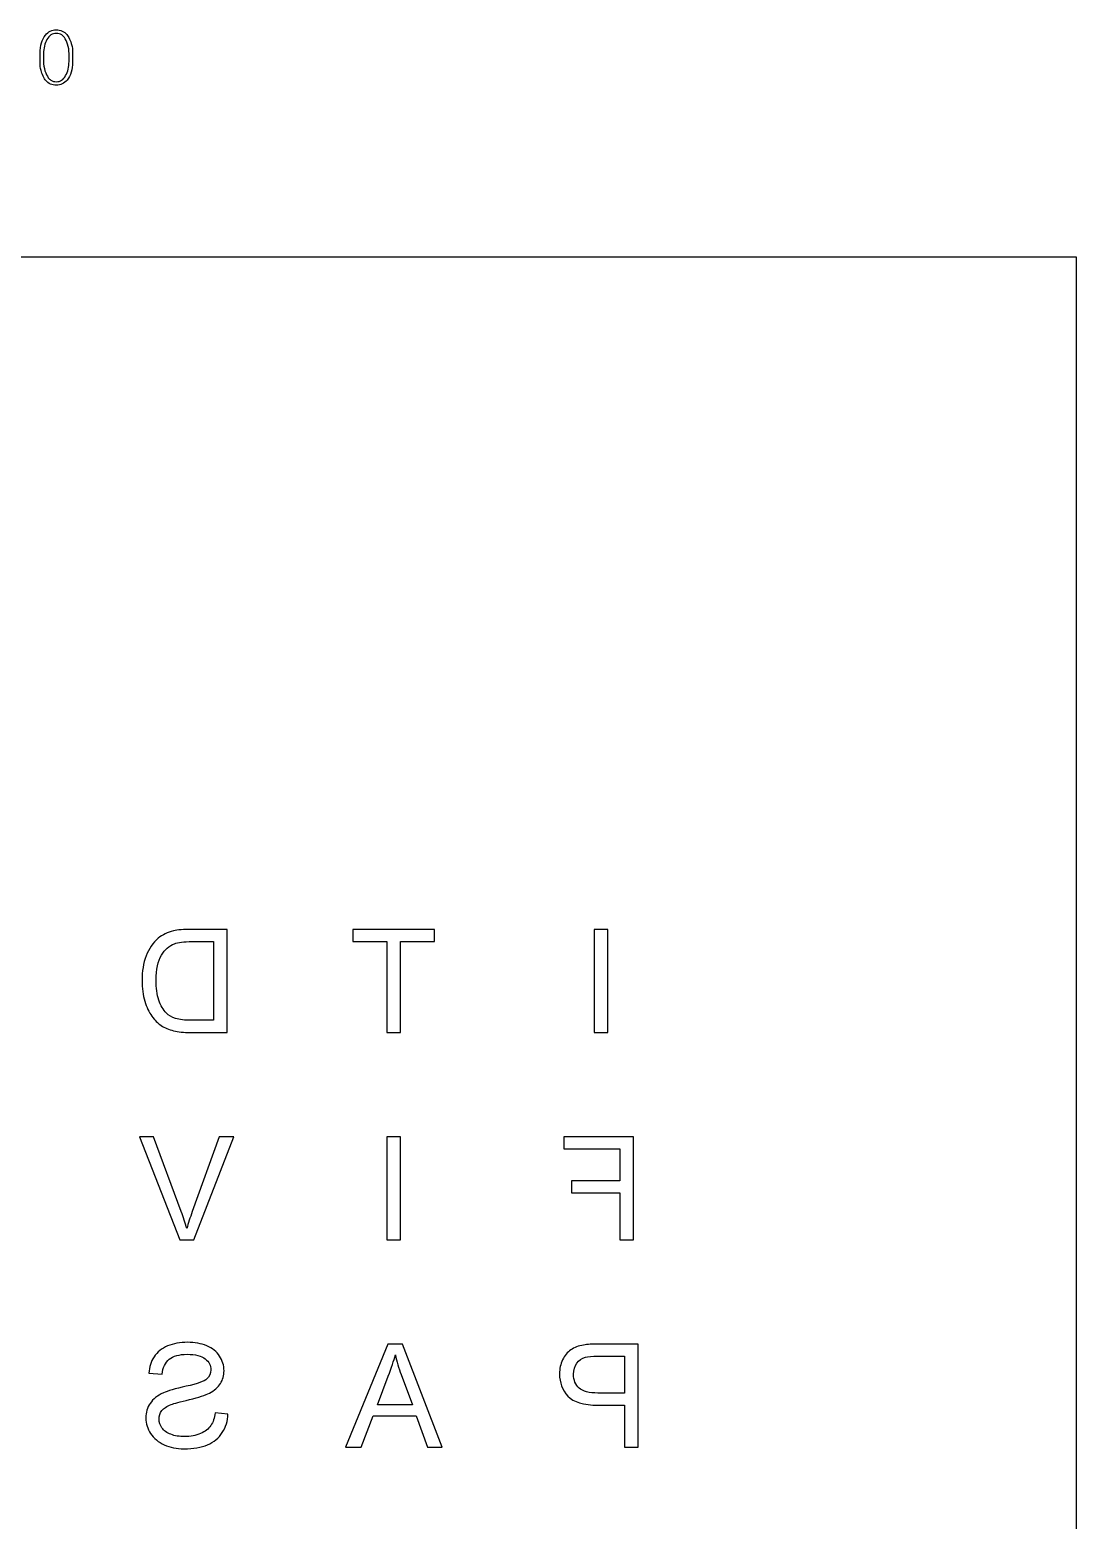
# Model space of a CAD drawing. Extents: x 5 to 305, y 25 to 255.
# Drawn here: x 227.9 to 304.8, y 145.1 to 254.6 of the extents above; entities that cross this region are included whole.
import ezdxf

# ---------------------------------------------------------------- set-up
doc = ezdxf.new("R2010")
doc.units = 0
doc.layers.add('english_TiM_UPPER_Helvetica_TiM_1.0', color=7, linetype='CONTINUOUS')

msp = doc.modelspace()

# ---------------------------------------------------------------- linework, layer by layer
at = {"layer": 'english_TiM_UPPER_Helvetica_TiM_1.0', "color": 7}
for p, q in [((228.675039, 252.261606), (228.675039, 252.906526)), ((228.935488, 252.872413), (228.935488, 252.298803)), ((230.80514, 252.298803), (230.80514, 252.872413)), ((231.065589, 252.906526), (231.065589, 252.261606)), ((231.065589, 252.906526), (231.065589, 252.906526)), ((242.434082, 188.496332), (239.824422, 188.496332)), ((242.434082, 180.920566), (242.434082, 188.496332)), ((257.655159, 188.496332), (251.650359, 188.496332)), ((251.650359, 188.496332), (251.650359, 187.602329)), ((257.655159, 187.602329), (257.655159, 188.496332)), ((270.394067, 188.496332), (269.391546, 188.496332)), ((269.391546, 188.496332), (269.391546, 180.920566)), ((270.394067, 180.920566), (270.394067, 188.496332)), ((239.839927, 187.602329), (241.431558, 187.602329)), ((241.431558, 187.602329), (241.431558, 181.814569)), ((251.650359, 187.602329), (254.156665, 187.602329)), ((254.156665, 187.602329), (254.156665, 180.920566)), ((255.159189, 180.920566), (255.159189, 187.602329)), ((255.159189, 187.602329), (257.655159, 187.602329)), ((239.7004, 180.920566), (242.434082, 180.920566)), ((241.431558, 181.814569), (239.814086, 181.814569)), ((254.156665, 180.920566), (255.159189, 180.920566)), ((269.391546, 180.920566), (270.394067, 180.920566)), ((237.006419, 173.256328), (235.983226, 173.256328)), ((235.983226, 173.256328), (238.949456, 165.680563)), ((239.052806, 167.752787), (237.006419, 173.256328)), ((241.827833, 173.256328), (239.858959, 167.752787)), ((239.977817, 165.680563), (242.913038, 173.256328)), ((242.913038, 173.256328), (241.827833, 173.256328)), ((255.154063, 173.256328), (254.151543, 173.256328)), ((254.151543, 173.256328), (254.151543, 165.680563)), ((255.154063, 165.680563), (255.154063, 173.256328)), ((272.275046, 173.256328), (267.164248, 173.256328)), ((267.164248, 173.256328), (267.164248, 172.362326)), ((272.275046, 165.680563), (272.275046, 173.256328)), ((267.164248, 172.362326), (271.272526, 172.362326)), ((271.272526, 172.362326), (271.272526, 170.016216)), ((271.272526, 170.016216), (267.717185, 170.016216)), ((267.717185, 170.016216), (267.717185, 169.122213)), ((267.717185, 169.122213), (271.272526, 169.122213)), ((271.272526, 169.122213), (271.272526, 165.680563)), ((238.949456, 165.680563), (239.977817, 165.680563)), ((254.151543, 165.680563), (255.154063, 165.680563)), ((271.272526, 165.680563), (272.275046, 165.680563)), ((254.225612, 158.016335), (251.125023, 150.44057)), ((255.305648, 158.016335), (254.225612, 158.016335)), ((258.215031, 150.44057), (255.305648, 158.016335)), ((272.623044, 158.016335), (269.765339, 158.016335)), ((272.623044, 150.44057), (272.623044, 158.016335)), ((269.682655, 157.122333), (271.620523, 157.122333)), ((271.620523, 157.122333), (271.620523, 154.414488)), ((236.680858, 155.882097), (237.64204, 155.809752)), ((253.4608, 153.551491), (254.251449, 155.649553)), ((255.197127, 155.773579), (256.029118, 153.551491)), ((256.029118, 153.551491), (253.4608, 153.551491)), ((271.620523, 154.414488), (269.661986, 154.414488)), ((269.677487, 153.520486), (271.620523, 153.520486)), ((271.620523, 153.520486), (271.620523, 150.44057)), ((242.484123, 152.874528), (241.538443, 152.957213)), ((242.484123, 152.874528), (242.484123, 152.874528)), ((252.267074, 150.44057), (253.15074, 152.735005)), ((253.15074, 152.735005), (256.318505, 152.735005)), ((256.318505, 152.735005), (257.150496, 150.44057)), ((251.125023, 150.44057), (252.267074, 150.44057)), ((257.150496, 150.44057), (258.215031, 150.44057)), ((271.620523, 150.44057), (272.623044, 150.44057))]:
    msp.add_line(p, q, dxfattribs=at)
at = {"layer": 'english_TiM_UPPER_Helvetica_TiM_1.0', "color": 1}
for p, q in [((5.259987, 237.940003), (304.8, 237.940003)), ((304.8, 237.940003), (304.8, 25.4))]:
    msp.add_line(p, q, dxfattribs=at)
at = {"layer": 'english_TiM_UPPER_Helvetica_TiM_1.0', "color": 7}
for points in [[(228.675039, 252.906526), (228.675039, 253.468763), (228.808361, 253.913181), (229.075015, 254.23978)], [(229.075015, 254.23978), (229.283786, 254.49609), (229.547335, 254.624247), (229.865664, 254.624251)], [(229.868765, 254.360694), (229.577307, 254.360691), (229.348898, 254.211864), (229.183533, 253.914211)], [(229.865664, 254.624251), (230.020689, 254.624247), (230.165384, 254.593771), (230.299747, 254.532783)], [(230.26564, 254.252173), (230.147816, 254.324517), (230.015524, 254.360691), (229.868765, 254.360694)], [(230.467179, 254.066139), (230.415497, 254.138483), (230.348317, 254.200494), (230.26564, 254.252173)], [(230.299747, 254.532783), (230.434102, 254.471801), (230.548822, 254.386535), (230.64391, 254.276987)], [(230.64391, 254.276987), (230.705921, 254.206703), (230.772067, 254.096114), (230.842347, 253.945224)], [(229.183533, 253.914211), (229.018169, 253.616552), (228.935488, 253.269284), (228.935488, 252.872413)], [(230.701271, 253.559194), (230.632021, 253.771065), (230.55399, 253.940045), (230.467179, 254.066139)], [(230.80514, 252.872413), (230.80514, 253.118391), (230.770497, 253.347315), (230.701271, 253.559194)], [(230.842347, 253.945224), (230.912624, 253.794324), (230.964303, 253.656867), (230.997379, 253.532845)], [(230.997379, 253.532845), (231.042849, 253.355076), (231.065589, 253.146302), (231.065589, 252.906526)], [(228.746353, 251.638386), (228.69881, 251.816154), (228.675039, 252.023891), (228.675039, 252.261606)], [(228.935488, 252.298803), (228.935488, 252.052822), (228.970096, 251.823379), (229.039356, 251.610474)], [(230.557095, 251.255456), (230.722456, 251.554146), (230.80514, 251.901928), (230.80514, 252.298803)], [(231.065589, 252.261606), (231.065589, 251.701431), (230.932263, 251.258049), (230.665616, 250.931454)], [(228.899829, 251.222909), (228.828515, 251.373802), (228.777355, 251.512296), (228.746353, 251.638386)], [(229.096718, 250.894247), (229.036774, 250.96246), (228.971143, 251.072011), (228.899829, 251.222909)], [(229.039356, 251.610474), (229.108603, 251.397565), (229.187668, 251.22807), (229.276554, 251.10198)], [(229.442433, 250.638448), (229.307041, 250.699425), (229.191802, 250.784692), (229.096718, 250.894247)], [(229.276554, 251.10198), (229.326161, 251.0317), (229.392307, 250.970722), (229.474991, 250.919043)], [(229.474991, 250.919043), (229.592812, 250.844629), (229.726134, 250.807421), (229.874964, 250.807425)], [(229.874964, 250.807425), (230.164351, 250.807421), (230.391727, 250.956766), (230.557095, 251.255456)], [(230.665616, 250.931454), (230.456839, 250.67514), (230.193289, 250.546979), (229.874964, 250.546979)], [(229.874964, 250.546979), (229.722003, 250.546979), (229.577822, 250.577459), (229.442433, 250.638448)], [(239.824422, 188.496332), (239.235315, 188.496325), (238.785732, 188.460151), (238.475668, 188.387814)], [(237.364623, 187.84521), (236.965, 187.507584), (236.666137, 187.076087), (236.468038, 186.550716)], [(238.475668, 188.387814), (238.041589, 188.287896), (237.671243, 188.107031), (237.364623, 187.84521)], [(237.594584, 186.592055), (237.854695, 187.017519), (238.170783, 187.302602), (238.542848, 187.447301)], [(238.542848, 187.447301), (238.811569, 187.550647), (239.243926, 187.602322), (239.839927, 187.602329)], [(236.468038, 186.550716), (236.269953, 186.025331), (236.170907, 185.425027), (236.1709, 184.749793)], [(237.204426, 184.765294), (237.204433, 185.557661), (237.334485, 186.16658), (237.594584, 186.592055)], [(236.1709, 184.749793), (236.170907, 184.174458), (236.238083, 183.664585), (236.372435, 183.220169)], [(237.403382, 183.305436), (237.270752, 183.706784), (237.204433, 184.193406), (237.204426, 184.765294)], [(236.372435, 183.220169), (236.506801, 182.775751), (236.679056, 182.407987), (236.889202, 182.116878)], [(237.958902, 182.346836), (237.721196, 182.584549), (237.536023, 182.904081), (237.403382, 183.305436)], [(236.889202, 182.116878), (237.099359, 181.825766), (237.329317, 181.596669), (237.57908, 181.429579)], [(238.638447, 181.954096), (238.354231, 182.047113), (238.127716, 182.178025), (237.958902, 182.346836)], [(239.814086, 181.814569), (239.314553, 181.814569), (238.922673, 181.861079), (238.638447, 181.954096)], [(237.57908, 181.429579), (237.828857, 181.262493), (238.130302, 181.135884), (238.483419, 181.049757)], [(238.483419, 181.049757), (238.836546, 180.96363), (239.242205, 180.920566), (239.7004, 180.920566)], [(239.461051, 166.512554), (239.343921, 166.925964), (239.207841, 167.339373), (239.052806, 167.752787)], [(239.858959, 167.752787), (239.700488, 167.311814), (239.567854, 166.898405), (239.461051, 166.512554)], [(238.042535, 157.874226), (237.613624, 157.693349), (237.283756, 157.427217), (237.05293, 157.075822)], [(239.52823, 158.145526), (238.966685, 158.145519), (238.471452, 158.055084), (238.042535, 157.874226)], [(240.918326, 157.887144), (240.501473, 158.059392), (240.038107, 158.145519), (239.52823, 158.145526)], [(241.869172, 157.130083), (241.652132, 157.462527), (241.335186, 157.714883), (240.918326, 157.887144)], [(268.612955, 157.943987), (268.240887, 157.881969), (267.92911, 157.763976), (267.677611, 157.590003)], [(269.765339, 158.016335), (269.262359, 158.016328), (268.87823, 157.992205), (268.612955, 157.943987)], [(237.05293, 157.075822), (236.822114, 156.724417), (236.698092, 156.326508), (236.680858, 155.882097)], [(237.64204, 155.809752), (237.693722, 156.288613), (237.868562, 156.650348), (238.166557, 156.894957)], [(238.166557, 156.894957), (238.464563, 157.139552), (238.904671, 157.261853), (239.486888, 157.26186)], [(239.486888, 157.26186), (240.093228, 157.261853), (240.535061, 157.150749), (240.812391, 156.928545)], [(240.812391, 156.928545), (241.089723, 156.70633), (241.228386, 156.438477), (241.228386, 156.124977)], [(242.194733, 156.057798), (242.194736, 156.440198), (242.086215, 156.797625), (241.869172, 157.130083)], [(254.251449, 155.649553), (254.492608, 156.286891), (254.671752, 156.810544), (254.788885, 157.220518)], [(254.788885, 157.220518), (254.885349, 156.734753), (255.021429, 156.252439), (255.197127, 155.773579)], [(267.070413, 156.858783), (266.917114, 156.545273), (266.840458, 156.200764), (266.840451, 155.825254)], [(267.677611, 157.590003), (267.426126, 157.41602), (267.223727, 157.172279), (267.070413, 156.858783)], [(268.114276, 156.608152), (268.274479, 156.833799), (268.485489, 156.982799), (268.747314, 157.055153)], [(268.747314, 157.055153), (268.916125, 157.099931), (269.227907, 157.122326), (269.682655, 157.122333)], [(241.228386, 156.124977), (241.228386, 155.852809), (241.130201, 155.62888), (240.933831, 155.453182)], [(241.928601, 155.114703), (242.106023, 155.395475), (242.194736, 155.709839), (242.194733, 156.057798)], [(266.840451, 155.825254), (266.840458, 155.181018), (267.045444, 154.635831), (267.455403, 154.189695)], [(267.873981, 155.794248), (267.873988, 156.11119), (267.954086, 156.382491), (268.114276, 156.608152)], [(268.282226, 154.776223), (268.010068, 155.017375), (267.873988, 155.356715), (267.873981, 155.794248)], [(239.422294, 154.913164), (238.607533, 154.728848), (238.048567, 154.567791), (237.745393, 154.429989)], [(240.933831, 155.453182), (240.740907, 155.277478), (240.237063, 155.097473), (239.422294, 154.913164)], [(241.119865, 154.40932), (241.481599, 154.598797), (241.751178, 154.833923), (241.928601, 155.114703)], [(269.661986, 154.414488), (269.01431, 154.414485), (268.554391, 154.53506), (268.282226, 154.776223)], [(236.768711, 153.657427), (236.558564, 153.345642), (236.45349, 152.986493), (236.453482, 152.579973)], [(237.745393, 154.429989), (237.304428, 154.226726), (236.978867, 153.969205), (236.768711, 153.657427)], [(237.626539, 153.119991), (237.764348, 153.297414), (237.991724, 153.446413), (238.308667, 153.566992)], [(238.308667, 153.566992), (238.51193, 153.646226), (238.961517, 153.769388), (239.657421, 153.936481)], [(239.657421, 153.936481), (240.353335, 154.103564), (240.840814, 154.261178), (241.119865, 154.40932)], [(267.455403, 154.189695), (267.865373, 153.743551), (268.606069, 153.520482), (269.677487, 153.520486)], [(236.453482, 152.579973), (236.45349, 152.176896), (236.568901, 151.797075), (236.799716, 151.440508)], [(237.419833, 152.497293), (237.419836, 152.735001), (237.488741, 152.942569), (237.626539, 153.119991)], [(237.63429, 151.848753), (237.491323, 152.046845), (237.419836, 152.263023), (237.419833, 152.497293)], [(241.538443, 152.957213), (241.493657, 152.578248), (241.389443, 152.267331), (241.2258, 152.024454)], [(242.068128, 151.512856), (242.331677, 151.914207), (242.470344, 152.368098), (242.484123, 152.874528)], [(236.799716, 151.440508), (237.030542, 151.083941), (237.362132, 150.806612), (237.794486, 150.608517)], [(238.287997, 151.381079), (237.995167, 151.494769), (237.777267, 151.650658), (237.63429, 151.848753)], [(239.300854, 151.21055), (238.918454, 151.210546), (238.580835, 151.267393), (238.287997, 151.381079)], [(240.463574, 151.43534), (240.119066, 151.28548), (239.731494, 151.210546), (239.300854, 151.21055)], [(241.2258, 152.024454), (241.062161, 151.78157), (240.808087, 151.5852), (240.463574, 151.43534)], [(240.977755, 150.611103), (241.441122, 150.810916), (241.804578, 151.1115), (242.068128, 151.512856)], [(237.794486, 150.608517), (238.22685, 150.410425), (238.713469, 150.311379), (239.254344, 150.311379)], [(239.254344, 150.311379), (239.939922, 150.311379), (240.514392, 150.411286), (240.977755, 150.611103)]]:
    msp.add_open_spline(points, degree=3, dxfattribs=at)

doc.saveas('drawing.dxf')
